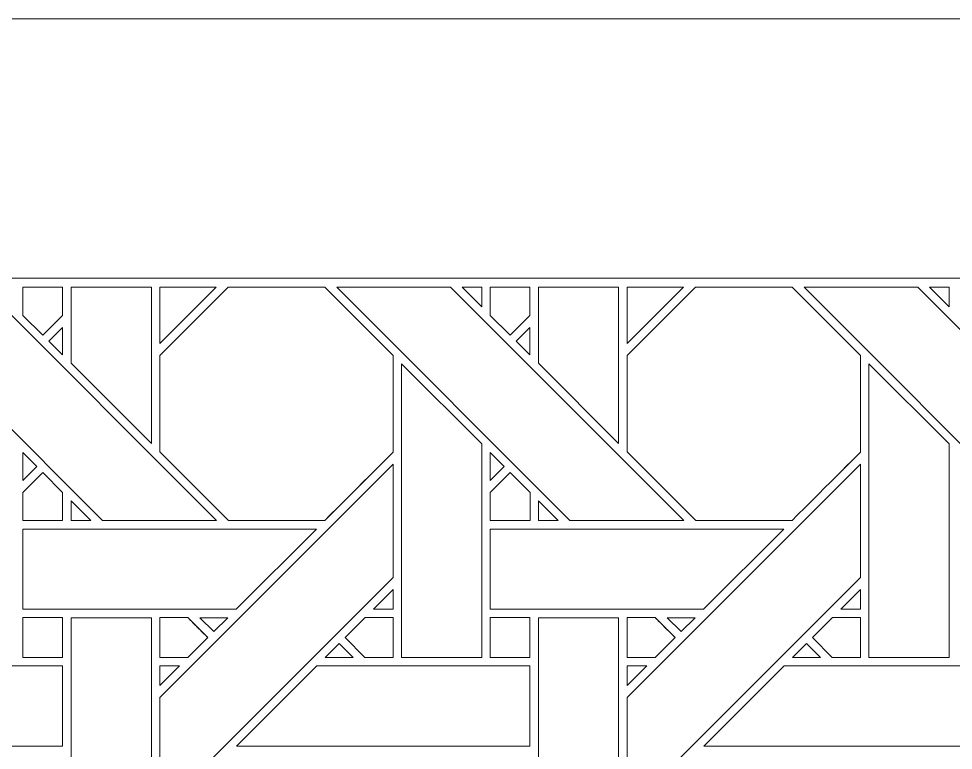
# Model space of a CAD drawing. Header units: inches. Extents: x 4.9 to 19.9, y 3.1 to 15.1.
# Drawn here: x 16.129 to 18.026, y 13.61 to 15.095 of the extents above; entities that cross this region are included whole.
import ezdxf

# ---------------------------------------------------------------- set-up
doc = ezdxf.new("R2010")
doc.units = ezdxf.units.IN
doc.header["$MEASUREMENT"] = 0
doc.layers.add('Design', color=7, linetype='Continuous', lineweight=0)

msp = doc.modelspace()

# ---------------------------------------------------------------- linework, layer by layer
at = {"layer": 'Design'}
for points, knots in [([(4.8829, 15.0948), (4.8829, 15.0948), (4.8829, 3.0948), (4.8829, 3.0948), (4.8829, 3.0948), (19.8829, 3.0948), (19.8829, 3.0948), (19.8829, 3.0948), (19.8829, 15.0948), (19.8829, 15.0948), (19.8829, 15.0948), (4.8829, 15.0948), (4.8829, 15.0948)], [0, 0, 0, 0, 1, 1, 1, 2, 2, 2, 3, 3, 3, 4, 4, 4, 4]), ([(5.4052, 14.5679), (5.4052, 14.5679), (5.4052, 3.6216), (5.4052, 3.6216), (5.4052, 3.6216), (19.3605, 3.6216), (19.3605, 3.6216), (19.3605, 3.6216), (19.3605, 14.5679), (19.3605, 14.5679), (19.3605, 14.5679), (5.4052, 14.5679), (5.4052, 14.5679)], [0, 0, 0, 0, 1, 1, 1, 2, 2, 2, 3, 3, 3, 4, 4, 4, 4]), ([(16.5303, 14.076), (16.5303, 14.076), (16.2993, 14.076), (16.2993, 14.076), (16.2993, 14.076), (15.8257, 14.5497), (15.8257, 14.5497), (15.8257, 14.5497), (16.0567, 14.5497), (16.0567, 14.5497), (16.0567, 14.5497), (16.5303, 14.076), (16.5303, 14.076)], [0, 0, 0, 0, 1, 1, 1, 2, 2, 2, 3, 3, 3, 4, 4, 4, 4]), ([(16.2177, 14.5497), (16.2177, 14.5497), (16.2177, 14.4921), (16.2177, 14.4921), (16.2177, 14.4921), (16.1778, 14.4522), (16.1778, 14.4522), (16.1778, 14.4522), (16.1375, 14.4925), (16.1375, 14.4925), (16.1375, 14.4925), (16.1375, 14.5497), (16.1375, 14.5497), (16.1375, 14.5497), (16.2177, 14.5497), (16.2177, 14.5497)], [0, 0, 0, 0, 1, 1, 1, 2, 2, 2, 3, 3, 3, 4, 4, 4, 5, 5, 5, 5]), ([(16.2177, 14.5497), (16.2177, 14.5497), (16.2177, 14.4921), (16.2177, 14.4921), (16.2177, 14.4921), (16.1778, 14.4522), (16.1778, 14.4522), (16.1778, 14.4522), (16.1375, 14.4925), (16.1375, 14.4925), (16.1375, 14.4925), (16.1375, 14.5497), (16.1375, 14.5497), (16.1375, 14.5497), (16.2177, 14.5497), (16.2177, 14.5497)], [0, 0, 0, 0, 1, 1, 1, 2, 2, 2, 3, 3, 3, 4, 4, 4, 5, 5, 5, 5]), ([(16.3982, 14.5497), (16.3982, 14.5497), (16.3982, 14.2324), (16.3982, 14.2324), (16.3982, 14.2324), (16.2352, 14.3954), (16.2352, 14.3954), (16.2352, 14.3954), (16.2352, 14.5497), (16.2352, 14.5497), (16.2352, 14.5497), (16.3982, 14.5497), (16.3982, 14.5497)], [0, 0, 0, 0, 1, 1, 1, 2, 2, 2, 3, 3, 3, 4, 4, 4, 4]), ([(16.889, 14.2148), (16.8712, 14.1969), (16.7593, 14.0851), (16.7503, 14.0761), (16.7503, 14.0761), (16.5546, 14.0761), (16.5546, 14.0761), (16.5546, 14.0761), (16.4153, 14.2153), (16.4153, 14.2153), (16.4153, 14.2153), (16.4153, 14.411), (16.4153, 14.411), (16.4153, 14.411), (16.554, 14.5497), (16.554, 14.5497), (16.554, 14.5497), (16.7502, 14.5497), (16.7502, 14.5497), (16.7502, 14.5497), (16.889, 14.411), (16.889, 14.411), (16.889, 14.411), (16.889, 14.2148), (16.889, 14.2148)], [0, 0, 0, 0, 1, 1, 1, 2, 2, 2, 3, 3, 3, 4, 4, 4, 5, 5, 5, 6, 6, 6, 7, 7, 7, 8, 8, 8, 8]), ([(16.4153, 14.4354), (16.4153, 14.4354), (16.4153, 14.5497), (16.4153, 14.5497), (16.4153, 14.5497), (16.5297, 14.5497), (16.5297, 14.5497), (16.5297, 14.5497), (16.4153, 14.4354), (16.4153, 14.4354)], [0, 0, 0, 0, 1, 1, 1, 2, 2, 2, 3, 3, 3, 3]), ([(16.7502, 14.5497), (16.7502, 14.5497), (16.889, 14.411), (16.889, 14.411), (16.889, 14.411), (16.889, 14.2148), (16.889, 14.2148), (16.8708, 14.1965), (16.759, 14.0848), (16.7503, 14.0761), (16.7503, 14.0761), (16.5546, 14.0761), (16.5546, 14.0761), (16.5546, 14.0761), (16.4153, 14.2153), (16.4153, 14.2153), (16.4153, 14.2153), (16.4153, 14.411), (16.4153, 14.411), (16.4153, 14.411), (16.554, 14.5497), (16.554, 14.5497), (16.554, 14.5497), (16.7502, 14.5497), (16.7502, 14.5497)], [0, 0, 0, 0, 1, 1, 1, 2, 2, 2, 3, 3, 3, 4, 4, 4, 5, 5, 5, 6, 6, 6, 7, 7, 7, 8, 8, 8, 8]), ([(17.479, 14.076), (17.479, 14.076), (17.248, 14.076), (17.248, 14.076), (17.248, 14.076), (16.7745, 14.5497), (16.7745, 14.5497), (16.7745, 14.5497), (17.0054, 14.5497), (17.0054, 14.5497), (17.0054, 14.5497), (17.479, 14.076), (17.479, 14.076)], [0, 0, 0, 0, 1, 1, 1, 2, 2, 2, 3, 3, 3, 4, 4, 4, 4]), ([(17.0295, 14.5497), (17.0295, 14.5497), (17.069, 14.5497), (17.069, 14.5497), (17.069, 14.5497), (17.069, 14.5099), (17.069, 14.5099), (17.069, 14.5099), (17.0295, 14.5497), (17.0295, 14.5497)], [0, 0, 0, 0, 1, 1, 1, 2, 2, 2, 3, 3, 3, 3]), ([(17.1665, 14.5497), (17.1665, 14.5497), (17.1665, 14.4921), (17.1665, 14.4921), (17.1665, 14.4921), (17.1265, 14.4522), (17.1265, 14.4522), (17.1265, 14.4522), (17.0862, 14.4925), (17.0862, 14.4925), (17.0862, 14.4925), (17.0862, 14.5497), (17.0862, 14.5497), (17.0862, 14.5497), (17.1665, 14.5497), (17.1665, 14.5497)], [0, 0, 0, 0, 1, 1, 1, 2, 2, 2, 3, 3, 3, 4, 4, 4, 5, 5, 5, 5]), ([(17.1665, 14.5497), (17.1665, 14.5497), (17.1665, 14.4921), (17.1665, 14.4921), (17.1665, 14.4921), (17.1265, 14.4522), (17.1265, 14.4522), (17.1265, 14.4522), (17.0862, 14.4925), (17.0862, 14.4925), (17.0862, 14.4925), (17.0862, 14.5497), (17.0862, 14.5497), (17.0862, 14.5497), (17.1665, 14.5497), (17.1665, 14.5497)], [0, 0, 0, 0, 1, 1, 1, 2, 2, 2, 3, 3, 3, 4, 4, 4, 5, 5, 5, 5]), ([(17.3469, 14.5497), (17.3469, 14.5497), (17.3469, 14.2324), (17.3469, 14.2324), (17.3469, 14.2324), (17.184, 14.3954), (17.184, 14.3954), (17.184, 14.3954), (17.184, 14.5497), (17.184, 14.5497), (17.184, 14.5497), (17.3469, 14.5497), (17.3469, 14.5497)], [0, 0, 0, 0, 1, 1, 1, 2, 2, 2, 3, 3, 3, 4, 4, 4, 4]), ([(17.364, 14.4354), (17.364, 14.4354), (17.364, 14.5497), (17.364, 14.5497), (17.364, 14.5497), (17.4784, 14.5497), (17.4784, 14.5497), (17.4784, 14.5497), (17.364, 14.4354), (17.364, 14.4354)], [0, 0, 0, 0, 1, 1, 1, 2, 2, 2, 3, 3, 3, 3]), ([(17.8377, 14.2148), (17.8199, 14.1969), (17.708, 14.0851), (17.699, 14.0761), (17.699, 14.0761), (17.5033, 14.0761), (17.5033, 14.0761), (17.5033, 14.0761), (17.3641, 14.2153), (17.3641, 14.2153), (17.3641, 14.2153), (17.3641, 14.411), (17.3641, 14.411), (17.3641, 14.411), (17.5028, 14.5497), (17.5028, 14.5497), (17.5028, 14.5497), (17.699, 14.5497), (17.699, 14.5497), (17.699, 14.5497), (17.8377, 14.411), (17.8377, 14.411), (17.8377, 14.411), (17.8377, 14.2148), (17.8377, 14.2148)], [0, 0, 0, 0, 1, 1, 1, 2, 2, 2, 3, 3, 3, 4, 4, 4, 5, 5, 5, 6, 6, 6, 7, 7, 7, 8, 8, 8, 8]), ([(17.699, 14.5497), (17.699, 14.5497), (17.8377, 14.411), (17.8377, 14.411), (17.8377, 14.411), (17.8377, 14.2148), (17.8377, 14.2148), (17.82, 14.1969), (17.708, 14.0851), (17.699, 14.0761), (17.699, 14.0761), (17.5033, 14.0761), (17.5033, 14.0761), (17.5033, 14.0761), (17.3641, 14.2153), (17.3641, 14.2153), (17.3641, 14.2153), (17.3641, 14.411), (17.3641, 14.411), (17.3641, 14.411), (17.5028, 14.5497), (17.5028, 14.5497), (17.5028, 14.5497), (17.699, 14.5497), (17.699, 14.5497)], [0, 0, 0, 0, 1, 1, 1, 2, 2, 2, 3, 3, 3, 4, 4, 4, 5, 5, 5, 6, 6, 6, 7, 7, 7, 8, 8, 8, 8]), ([(18.4278, 14.076), (18.4278, 14.076), (18.1968, 14.076), (18.1968, 14.076), (18.1968, 14.076), (17.7232, 14.5497), (17.7232, 14.5497), (17.7232, 14.5497), (17.9541, 14.5497), (17.9541, 14.5497), (17.9541, 14.5497), (18.4278, 14.076), (18.4278, 14.076)], [0, 0, 0, 0, 1, 1, 1, 2, 2, 2, 3, 3, 3, 4, 4, 4, 4]), ([(17.9783, 14.5497), (17.9783, 14.5497), (18.0177, 14.5497), (18.0177, 14.5497), (18.0177, 14.5497), (18.0177, 14.5099), (18.0177, 14.5099), (18.0177, 14.5099), (17.9783, 14.5497), (17.9783, 14.5497)], [0, 0, 0, 0, 1, 1, 1, 2, 2, 2, 3, 3, 3, 3]), ([(16.1899, 14.4401), (16.1899, 14.4401), (16.2177, 14.4679), (16.2177, 14.4679), (16.2177, 14.4679), (16.2177, 14.4127), (16.2177, 14.4127), (16.2177, 14.4127), (16.1899, 14.4401), (16.1899, 14.4401)], [0, 0, 0, 0, 1, 1, 1, 2, 2, 2, 3, 3, 3, 3]), ([(17.1387, 14.4401), (17.1387, 14.4401), (17.1664, 14.4679), (17.1664, 14.4679), (17.1664, 14.4679), (17.1664, 14.4127), (17.1664, 14.4127), (17.1664, 14.4127), (17.1387, 14.4401), (17.1387, 14.4401)], [0, 0, 0, 0, 1, 1, 1, 2, 2, 2, 3, 3, 3, 3]), ([(16.9061, 13.798), (16.9061, 13.798), (16.9061, 14.3939), (16.9061, 14.3939), (16.9061, 14.3939), (17.0689, 14.2317), (17.0689, 14.2317), (17.0689, 14.2317), (17.0689, 13.798), (17.0689, 13.798), (17.0689, 13.798), (16.9061, 13.798), (16.9061, 13.798)], [0, 0, 0, 0, 1, 1, 1, 2, 2, 2, 3, 3, 3, 4, 4, 4, 4]), ([(17.8548, 13.798), (17.8548, 13.798), (17.8548, 14.3939), (17.8548, 14.3939), (17.8548, 14.3939), (18.0176, 14.2317), (18.0176, 14.2317), (18.0176, 14.2317), (18.0176, 13.798), (18.0176, 13.798), (18.0176, 13.798), (17.8548, 13.798), (17.8548, 13.798)], [0, 0, 0, 0, 1, 1, 1, 2, 2, 2, 3, 3, 3, 4, 4, 4, 4]), ([(16.1375, 14.1575), (16.1375, 14.1575), (16.1375, 14.2142), (16.1375, 14.2142), (16.1375, 14.2142), (16.1656, 14.1857), (16.1656, 14.1857), (16.1656, 14.1857), (16.1375, 14.1575), (16.1375, 14.1575)], [0, 0, 0, 0, 1, 1, 1, 2, 2, 2, 3, 3, 3, 3]), ([(17.0862, 14.1575), (17.0862, 14.1575), (17.0862, 14.2142), (17.0862, 14.2142), (17.0862, 14.2142), (17.1144, 14.1857), (17.1144, 14.1857), (17.1144, 14.1857), (17.0862, 14.1575), (17.0862, 14.1575)], [0, 0, 0, 0, 1, 1, 1, 2, 2, 2, 3, 3, 3, 3]), ([(16.889, 13.9603), (16.889, 13.9603), (16.4153, 13.4866), (16.4153, 13.4866), (16.4153, 13.4866), (16.4153, 13.7167), (16.4153, 13.7167), (16.4153, 13.7167), (16.889, 14.1903), (16.889, 14.1903), (16.889, 14.1903), (16.889, 13.9603), (16.889, 13.9603)], [0, 0, 0, 0, 1, 1, 1, 2, 2, 2, 3, 3, 3, 4, 4, 4, 4]), ([(17.8377, 13.9603), (17.8377, 13.9603), (17.364, 13.4866), (17.364, 13.4866), (17.364, 13.4866), (17.364, 13.7167), (17.364, 13.7167), (17.364, 13.7167), (17.8377, 14.1903), (17.8377, 14.1903), (17.8377, 14.1903), (17.8377, 13.9603), (17.8377, 13.9603)], [0, 0, 0, 0, 1, 1, 1, 2, 2, 2, 3, 3, 3, 4, 4, 4, 4]), ([(16.1375, 14.0759), (16.1375, 14.0759), (16.1375, 14.1332), (16.1375, 14.1332), (16.1375, 14.1332), (16.1778, 14.1735), (16.1778, 14.1735), (16.1778, 14.1735), (16.2181, 14.1332), (16.2181, 14.1332), (16.2181, 14.1332), (16.2181, 14.0759), (16.2181, 14.0759), (16.2181, 14.0759), (16.1375, 14.0759), (16.1375, 14.0759)], [0, 0, 0, 0, 1, 1, 1, 2, 2, 2, 3, 3, 3, 4, 4, 4, 5, 5, 5, 5]), ([(16.2181, 14.0759), (16.2181, 14.0759), (16.1375, 14.0759), (16.1375, 14.0759), (16.1375, 14.0759), (16.1375, 14.1332), (16.1375, 14.1332), (16.1375, 14.1332), (16.1778, 14.1735), (16.1778, 14.1735), (16.1778, 14.1735), (16.2181, 14.1332), (16.2181, 14.1332), (16.2181, 14.1332), (16.2181, 14.0759), (16.2181, 14.0759)], [0, 0, 0, 0, 1, 1, 1, 2, 2, 2, 3, 3, 3, 4, 4, 4, 5, 5, 5, 5]), ([(17.0862, 14.0759), (17.0862, 14.0759), (17.0862, 14.1332), (17.0862, 14.1332), (17.0862, 14.1332), (17.1265, 14.1735), (17.1265, 14.1735), (17.1265, 14.1735), (17.1669, 14.1332), (17.1669, 14.1332), (17.1669, 14.1332), (17.1669, 14.0759), (17.1669, 14.0759), (17.1669, 14.0759), (17.0862, 14.0759), (17.0862, 14.0759)], [0, 0, 0, 0, 1, 1, 1, 2, 2, 2, 3, 3, 3, 4, 4, 4, 5, 5, 5, 5]), ([(17.1265, 14.1735), (17.1265, 14.1735), (17.1669, 14.1332), (17.1669, 14.1332), (17.1669, 14.1332), (17.1669, 14.0759), (17.1669, 14.0759), (17.1669, 14.0759), (17.0862, 14.0759), (17.0862, 14.0759), (17.0862, 14.0759), (17.0862, 14.1332), (17.0862, 14.1332), (17.0862, 14.1332), (17.1265, 14.1735), (17.1265, 14.1735)], [0, 0, 0, 0, 1, 1, 1, 2, 2, 2, 3, 3, 3, 4, 4, 4, 5, 5, 5, 5]), ([(16.2354, 14.076), (16.2354, 14.076), (16.2354, 14.1158), (16.2354, 14.1158), (16.2354, 14.1158), (16.2751, 14.076), (16.2751, 14.076), (16.2751, 14.076), (16.2354, 14.076), (16.2354, 14.076)], [0, 0, 0, 0, 1, 1, 1, 2, 2, 2, 3, 3, 3, 3]), ([(17.1841, 14.076), (17.1841, 14.076), (17.1841, 14.1158), (17.1841, 14.1158), (17.1841, 14.1158), (17.2238, 14.076), (17.2238, 14.076), (17.2238, 14.076), (17.1841, 14.076), (17.1841, 14.076)], [0, 0, 0, 0, 1, 1, 1, 2, 2, 2, 3, 3, 3, 3]), ([(16.7332, 14.0588), (16.7332, 14.0588), (16.5704, 13.8961), (16.5704, 13.8961), (16.5704, 13.8961), (16.1375, 13.8961), (16.1375, 13.8961), (16.1375, 13.8961), (16.1375, 14.0588), (16.1375, 14.0588), (16.1375, 14.0588), (16.7332, 14.0588), (16.7332, 14.0588)], [0, 0, 0, 0, 1, 1, 1, 2, 2, 2, 3, 3, 3, 4, 4, 4, 4]), ([(17.6819, 14.0588), (17.6819, 14.0588), (17.5191, 13.8961), (17.5191, 13.8961), (17.5191, 13.8961), (17.0862, 13.8961), (17.0862, 13.8961), (17.0862, 13.8961), (17.0862, 14.0588), (17.0862, 14.0588), (17.0862, 14.0588), (17.6819, 14.0588), (17.6819, 14.0588)], [0, 0, 0, 0, 1, 1, 1, 2, 2, 2, 3, 3, 3, 4, 4, 4, 4]), ([(16.889, 13.8961), (16.889, 13.8961), (16.8492, 13.8961), (16.8492, 13.8961), (16.8492, 13.8961), (16.889, 13.9359), (16.889, 13.9359), (16.889, 13.9359), (16.889, 13.8961), (16.889, 13.8961)], [0, 0, 0, 0, 1, 1, 1, 2, 2, 2, 3, 3, 3, 3]), ([(17.8377, 13.8961), (17.8377, 13.8961), (17.7979, 13.8961), (17.7979, 13.8961), (17.7979, 13.8961), (17.8377, 13.9359), (17.8377, 13.9359), (17.8377, 13.9359), (17.8377, 13.8961), (17.8377, 13.8961)], [0, 0, 0, 0, 1, 1, 1, 2, 2, 2, 3, 3, 3, 3]), ([(16.2177, 13.8789), (16.2177, 13.8789), (16.2177, 13.7981), (16.2177, 13.7981), (16.2177, 13.7981), (16.1375, 13.7981), (16.1375, 13.7981), (16.1375, 13.7981), (16.1375, 13.8789), (16.1375, 13.8789), (16.1375, 13.8789), (16.2177, 13.8789), (16.2177, 13.8789)], [0, 0, 0, 0, 1, 1, 1, 2, 2, 2, 3, 3, 3, 4, 4, 4, 4]), ([(16.1375, 13.7981), (16.1375, 13.7981), (16.1375, 13.8789), (16.1375, 13.8789), (16.1375, 13.8789), (16.2177, 13.8789), (16.2177, 13.8789), (16.2177, 13.8789), (16.2177, 13.7981), (16.2177, 13.7981), (16.2177, 13.7981), (16.1375, 13.7981), (16.1375, 13.7981)], [0, 0, 0, 0, 1, 1, 1, 2, 2, 2, 3, 3, 3, 4, 4, 4, 4]), ([(16.2352, 13.4466), (16.2352, 13.4466), (16.2352, 13.8788), (16.2352, 13.8788), (16.2352, 13.8788), (16.3982, 13.8788), (16.3982, 13.8788), (16.3982, 13.8788), (16.3982, 13.2837), (16.3982, 13.2837), (16.3982, 13.2837), (16.2352, 13.4466), (16.2352, 13.4466)], [0, 0, 0, 0, 1, 1, 1, 2, 2, 2, 3, 3, 3, 4, 4, 4, 4]), ([(16.4724, 13.8789), (16.4775, 13.8738), (16.5083, 13.8429), (16.5127, 13.8385), (16.5127, 13.8385), (16.4723, 13.7981), (16.4723, 13.7981), (16.4723, 13.7981), (16.4153, 13.7981), (16.4153, 13.7981), (16.4153, 13.7981), (16.4153, 13.8789), (16.4153, 13.8789), (16.4153, 13.8789), (16.4724, 13.8789), (16.4724, 13.8789)], [0, 0, 0, 0, 1, 1, 1, 2, 2, 2, 3, 3, 3, 4, 4, 4, 5, 5, 5, 5]), ([(16.4973, 13.8539), (16.5031, 13.8481), (16.5087, 13.8426), (16.5127, 13.8385), (16.5127, 13.8385), (16.4723, 13.7981), (16.4723, 13.7981), (16.4723, 13.7981), (16.4153, 13.7981), (16.4153, 13.7981), (16.4153, 13.7981), (16.4153, 13.8789), (16.4153, 13.8789), (16.4153, 13.8789), (16.4724, 13.8789), (16.4724, 13.8789), (16.4778, 13.8735), (16.4879, 13.8634), (16.4973, 13.8539)], [0, 0, 0, 0, 1, 1, 1, 2, 2, 2, 3, 3, 3, 4, 4, 4, 5, 5, 5, 6, 6, 6, 6]), ([(16.4967, 13.8788), (16.4967, 13.8788), (16.5532, 13.8788), (16.5532, 13.8788), (16.5532, 13.8788), (16.5249, 13.8506), (16.5249, 13.8506), (16.5249, 13.8506), (16.4967, 13.8788), (16.4967, 13.8788)], [0, 0, 0, 0, 1, 1, 1, 2, 2, 2, 3, 3, 3, 3]), ([(16.889, 13.8789), (16.889, 13.8789), (16.889, 13.7981), (16.889, 13.7981), (16.889, 13.7981), (16.8319, 13.7981), (16.8319, 13.7981), (16.8319, 13.7981), (16.7915, 13.8385), (16.7915, 13.8385), (16.7915, 13.8385), (16.832, 13.8789), (16.832, 13.8789), (16.832, 13.8789), (16.889, 13.8789), (16.889, 13.8789)], [0, 0, 0, 0, 1, 1, 1, 2, 2, 2, 3, 3, 3, 4, 4, 4, 5, 5, 5, 5]), ([(16.889, 13.7981), (16.889, 13.7981), (16.8319, 13.7981), (16.8319, 13.7981), (16.8319, 13.7981), (16.7915, 13.8385), (16.7915, 13.8385), (16.7915, 13.8385), (16.832, 13.8789), (16.832, 13.8789), (16.832, 13.8789), (16.889, 13.8789), (16.889, 13.8789), (16.889, 13.8789), (16.889, 13.7981), (16.889, 13.7981)], [0, 0, 0, 0, 1, 1, 1, 2, 2, 2, 3, 3, 3, 4, 4, 4, 5, 5, 5, 5]), ([(17.1665, 13.7981), (17.1665, 13.7981), (17.0862, 13.7981), (17.0862, 13.7981), (17.0862, 13.7981), (17.0862, 13.8789), (17.0862, 13.8789), (17.0862, 13.8789), (17.1665, 13.8789), (17.1665, 13.8789), (17.1665, 13.8789), (17.1665, 13.7981), (17.1665, 13.7981)], [0, 0, 0, 0, 1, 1, 1, 2, 2, 2, 3, 3, 3, 4, 4, 4, 4]), ([(17.0862, 13.7981), (17.0862, 13.7981), (17.0862, 13.8789), (17.0862, 13.8789), (17.0862, 13.8789), (17.1665, 13.8789), (17.1665, 13.8789), (17.1665, 13.8789), (17.1665, 13.7981), (17.1665, 13.7981), (17.1665, 13.7981), (17.0862, 13.7981), (17.0862, 13.7981)], [0, 0, 0, 0, 1, 1, 1, 2, 2, 2, 3, 3, 3, 4, 4, 4, 4]), ([(17.184, 13.4466), (17.184, 13.4466), (17.184, 13.8788), (17.184, 13.8788), (17.184, 13.8788), (17.3469, 13.8788), (17.3469, 13.8788), (17.3469, 13.8788), (17.3469, 13.2837), (17.3469, 13.2837), (17.3469, 13.2837), (17.184, 13.4466), (17.184, 13.4466)], [0, 0, 0, 0, 1, 1, 1, 2, 2, 2, 3, 3, 3, 4, 4, 4, 4]), ([(17.4211, 13.8789), (17.4263, 13.8738), (17.457, 13.8429), (17.4615, 13.8385), (17.4615, 13.8385), (17.421, 13.7981), (17.421, 13.7981), (17.421, 13.7981), (17.3641, 13.7981), (17.3641, 13.7981), (17.3641, 13.7981), (17.3641, 13.8789), (17.3641, 13.8789), (17.3641, 13.8789), (17.4211, 13.8789), (17.4211, 13.8789)], [0, 0, 0, 0, 1, 1, 1, 2, 2, 2, 3, 3, 3, 4, 4, 4, 5, 5, 5, 5]), ([(17.4456, 13.8544), (17.4515, 13.8484), (17.4573, 13.8427), (17.4615, 13.8385), (17.4615, 13.8385), (17.421, 13.7981), (17.421, 13.7981), (17.421, 13.7981), (17.3641, 13.7981), (17.3641, 13.7981), (17.3641, 13.7981), (17.3641, 13.8789), (17.3641, 13.8789), (17.3641, 13.8789), (17.4211, 13.8789), (17.4211, 13.8789), (17.4265, 13.8736), (17.4363, 13.8637), (17.4456, 13.8544)], [0, 0, 0, 0, 1, 1, 1, 2, 2, 2, 3, 3, 3, 4, 4, 4, 5, 5, 5, 6, 6, 6, 6]), ([(17.4455, 13.8788), (17.4455, 13.8788), (17.5019, 13.8788), (17.5019, 13.8788), (17.5019, 13.8788), (17.4736, 13.8506), (17.4736, 13.8506), (17.4736, 13.8506), (17.4455, 13.8788), (17.4455, 13.8788)], [0, 0, 0, 0, 1, 1, 1, 2, 2, 2, 3, 3, 3, 3]), ([(17.8377, 13.8789), (17.8377, 13.8789), (17.8377, 13.7981), (17.8377, 13.7981), (17.8377, 13.7981), (17.7806, 13.7981), (17.7806, 13.7981), (17.7806, 13.7981), (17.7403, 13.8385), (17.7403, 13.8385), (17.7403, 13.8385), (17.7807, 13.8789), (17.7807, 13.8789), (17.7807, 13.8789), (17.8377, 13.8789), (17.8377, 13.8789)], [0, 0, 0, 0, 1, 1, 1, 2, 2, 2, 3, 3, 3, 4, 4, 4, 5, 5, 5, 5]), ([(17.8377, 13.7981), (17.8377, 13.7981), (17.7806, 13.7981), (17.7806, 13.7981), (17.7806, 13.7981), (17.7403, 13.8385), (17.7403, 13.8385), (17.7403, 13.8385), (17.7807, 13.8789), (17.7807, 13.8789), (17.7807, 13.8789), (17.8377, 13.8789), (17.8377, 13.8789), (17.8377, 13.8789), (17.8377, 13.7981), (17.8377, 13.7981)], [0, 0, 0, 0, 1, 1, 1, 2, 2, 2, 3, 3, 3, 4, 4, 4, 5, 5, 5, 5]), ([(16.7511, 13.798), (16.7511, 13.798), (16.7794, 13.8263), (16.7794, 13.8263), (16.7794, 13.8263), (16.8076, 13.798), (16.8076, 13.798), (16.8076, 13.798), (16.7511, 13.798), (16.7511, 13.798)], [0, 0, 0, 0, 1, 1, 1, 2, 2, 2, 3, 3, 3, 3]), ([(17.6999, 13.798), (17.6999, 13.798), (17.7281, 13.8263), (17.7281, 13.8263), (17.7281, 13.8263), (17.7564, 13.798), (17.7564, 13.798), (17.7564, 13.798), (17.6999, 13.798), (17.6999, 13.798)], [0, 0, 0, 0, 1, 1, 1, 2, 2, 2, 3, 3, 3, 3]), ([(16.2177, 13.7809), (16.2177, 13.7809), (16.2177, 13.6181), (16.2177, 13.6181), (16.2177, 13.6181), (15.6224, 13.6181), (15.6224, 13.6181), (15.6224, 13.6181), (15.7853, 13.7809), (15.7853, 13.7809), (15.7853, 13.7809), (16.2177, 13.7809), (16.2177, 13.7809)], [0, 0, 0, 0, 1, 1, 1, 2, 2, 2, 3, 3, 3, 4, 4, 4, 4]), ([(16.4551, 13.7809), (16.4551, 13.7809), (16.4153, 13.7411), (16.4153, 13.7411), (16.4153, 13.7411), (16.4153, 13.7809), (16.4153, 13.7809), (16.4153, 13.7809), (16.4551, 13.7809), (16.4551, 13.7809)], [0, 0, 0, 0, 1, 1, 1, 2, 2, 2, 3, 3, 3, 3]), ([(17.1664, 13.7809), (17.1664, 13.7809), (17.1664, 13.6181), (17.1664, 13.6181), (17.1664, 13.6181), (16.5711, 13.6181), (16.5711, 13.6181), (16.5711, 13.6181), (16.734, 13.7809), (16.734, 13.7809), (16.734, 13.7809), (17.1664, 13.7809), (17.1664, 13.7809)], [0, 0, 0, 0, 1, 1, 1, 2, 2, 2, 3, 3, 3, 4, 4, 4, 4]), ([(17.4039, 13.7809), (17.4039, 13.7809), (17.364, 13.7411), (17.364, 13.7411), (17.364, 13.7411), (17.364, 13.7809), (17.364, 13.7809), (17.364, 13.7809), (17.4039, 13.7809), (17.4039, 13.7809)], [0, 0, 0, 0, 1, 1, 1, 2, 2, 2, 3, 3, 3, 3]), ([(18.1152, 13.7809), (18.1152, 13.7809), (18.1152, 13.6181), (18.1152, 13.6181), (18.1152, 13.6181), (17.5199, 13.6181), (17.5199, 13.6181), (17.5199, 13.6181), (17.6827, 13.7809), (17.6827, 13.7809), (17.6827, 13.7809), (18.1152, 13.7809), (18.1152, 13.7809)], [0, 0, 0, 0, 1, 1, 1, 2, 2, 2, 3, 3, 3, 4, 4, 4, 4])]:
    msp.add_open_spline(points, degree=3, knots=knots, dxfattribs=at)

doc.saveas('drawing.dxf')
